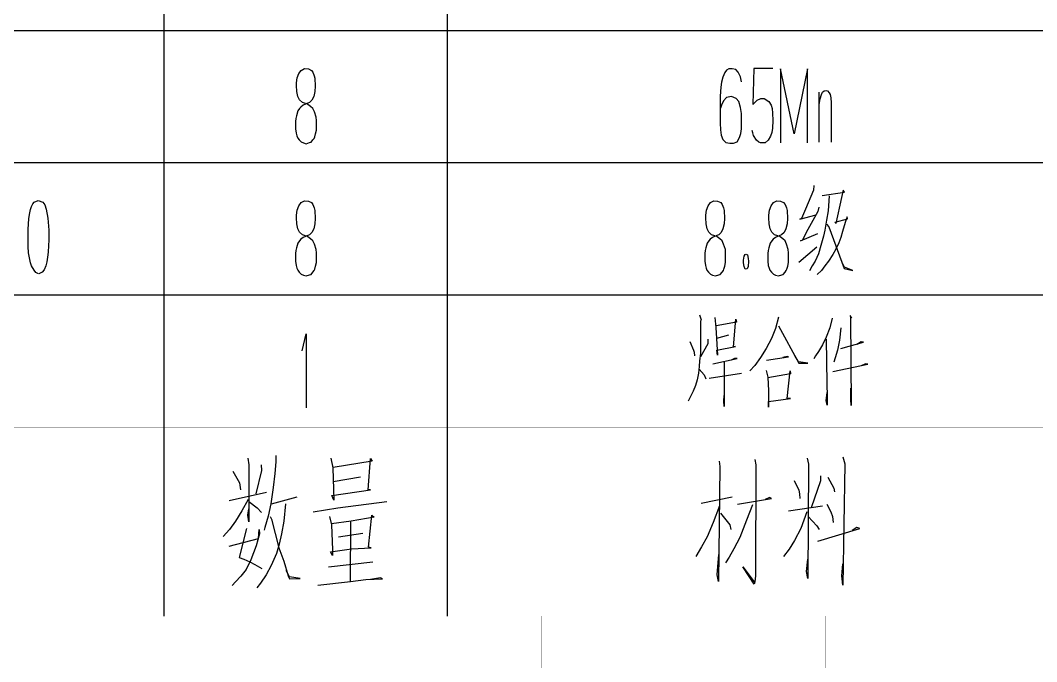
# Model space of a CAD drawing. Extents: x 0 to 2376, y 0 to 3364.
# Drawn here: x 1945.6 to 2160.8, y 270.3 to 406.1 of the extents above; entities that cross this region are included whole.
import ezdxf

# ---------------------------------------------------------------- set-up
doc = ezdxf.new("R2010")
doc.units = 0
doc.header["$MEASUREMENT"] = 0
doc.layers.add('6', color=7, linetype='Continuous')
doc.layers.add('9', color=7, linetype='Continuous')

# ---------------------------------------------------------------- blocks, each defined once
blk = doc.blocks.new('BLKENT202')
at = {"layer": '9', "color": 2, "linetype": 'Continuous'}
for p, q in [((2089.4, 343.765), (2089.71, 342.745)), ((2089.71, 342.745), (2089.61, 342.431)), ((2089.61, 342.431), (2089.61, 337.804)), ((2092.59, 343.216), (2092.85, 341.098)), ((2096.56, 337.02), (2097.08, 342.824)), ((2097.08, 342.824), (2097.19, 342.196)), ((2106.13, 343.294), (2105.5, 340.863)), ((2117.48, 343.059), (2116.95, 341.02)), ((2121.24, 343.608), (2121.56, 343.059)), ((2121.56, 343.059), (2121.35, 343.294)), ((2121.35, 343.294), (2121.5, 324.549)), ((2092.85, 341.098), (2093.16, 335.216)), ((2097.19, 342.196), (2092.9, 341.412)), ((2105.5, 340.863), (2104.61, 338.745)), ((2106.13, 341.412), (2110.42, 333.569)), ((2116.95, 341.02), (2116.22, 339.059)), ((2119.31, 341.02), (2118.99, 338.431)), ((2005.2, 336.16), (2006.09, 339.76)), ((2006.09, 339.76), (2006.09, 324.08)), ((2087.31, 338.118), (2088.09, 336.314)), ((2091.12, 338.588), (2091.12, 337.647)), ((2093.01, 338.824), (2095.57, 339.529)), ((2104.61, 338.745), (2103.46, 336.627)), ((2116.22, 339.059), (2115.44, 337.412)), ((2116.22, 338.588), (2116.33, 329.255)), ((2118.99, 338.431), (2118.57, 336.314)), ((2119.31, 336.627), (2124.07, 337.961)), ((2123.59, 338.039), (2122.71, 337.49)), ((2124.07, 337.961), (2123.59, 338.039)), ((2088.09, 336.314), (2088.25, 335.843)), ((2088.25, 335.843), (2088.3, 335.059)), ((2089.61, 337.804), (2089.56, 335.608)), ((2091.12, 337.647), (2089.56, 334.902)), ((2093.01, 336.314), (2096.98, 337.098)), ((2093.16, 335.216), (2093.01, 336.314)), ((2096.98, 337.098), (2096.56, 337.02)), ((2103.46, 336.627), (2102.26, 334.745)), ((2114.6, 336), (2113.92, 335.059)), ((2115.44, 337.412), (2114.6, 336)), ((2118.57, 336.314), (2118.1, 334.667)), ((2089.4, 334.039), (2089.29, 332.863)), ((2089.56, 335.608), (2089.4, 334.039)), ((2092.17, 333.412), (2097.35, 334.51)), ((2094.63, 333.725), (2094.63, 324.392)), ((2096.77, 334.51), (2096.09, 334.196)), ((2097.35, 334.51), (2096.77, 334.51)), ((2102.26, 334.745), (2101.06, 333.02)), ((2103.57, 334.196), (2108.22, 334.902)), ((2107.96, 334.98), (2107.02, 334.745)), ((2108.22, 334.902), (2107.96, 334.98)), ((2110.37, 333.804), (2109.53, 335.137)), ((2112.35, 333.569), (2110.37, 333.804)), ((2113.92, 335.059), (2113.56, 334.431)), ((2118.1, 334.667), (2117.79, 333.725)), ((2089.19, 331.451), (2088.88, 330.039)), ((2089.29, 332.863), (2089.19, 331.451)), ((2089.29, 332.235), (2090.34, 331.059)), ((2091.44, 330.353), (2098.24, 331.451)), ((2101.06, 333.02), (2100.01, 331.922)), ((2103.46, 332), (2103.83, 330.588)), ((2107.91, 326.039), (2108.54, 331.922)), ((2108.54, 331.922), (2108.64, 331.294)), ((2110.42, 333.569), (2112.35, 333.569)), ((2117.58, 331.765), (2125.01, 333.333)), ((2124.54, 333.412), (2123.59, 332.941)), ((2125.01, 333.333), (2124.54, 333.412)), ((2088.88, 330.039), (2088.51, 328.784)), ((2090.34, 331.059), (2090.71, 330.196)), ((2108.64, 331.294), (2103.83, 330.431)), ((2103.83, 330.588), (2103.99, 327.686)), ((2088.04, 327.608), (2087.57, 326.588)), ((2088.51, 328.784), (2088.04, 327.608)), ((2103.99, 327.686), (2103.99, 324.235)), ((2116.22, 325.647), (2116.38, 327.294)), ((2116.33, 329.255), (2116.38, 326.51)), ((2121.4, 325.882), (2121.45, 328.235)), ((2087.57, 326.588), (2086.99, 325.49)), ((2094.52, 325.569), (2094.63, 326.667)), ((2094.63, 324.392), (2094.52, 325.569)), ((2103.99, 325.412), (2108.64, 326.039)), ((2103.99, 324.235), (2103.99, 325.412)), ((2108.64, 326.039), (2107.91, 326.039)), ((2116.38, 324.627), (2116.22, 325.647)), ((2116.38, 326.51), (2116.38, 324.627)), ((2121.5, 324.549), (2121.4, 325.882))]:
    blk.add_line(p, q, dxfattribs=at)
blk = doc.blocks.new('BLKENT203')
at = {"layer": '9', "color": 2, "linetype": 'Continuous'}
for p, q in [((2113.52, 370.196), (2111.79, 366.118)), ((2113.62, 371.137), (2113.52, 370.196)), ((2119.79, 370.196), (2119.43, 368.627)), ((2120.1, 369.725), (2119.79, 370.196)), ((2115.35, 369.02), (2120.1, 369.725)), ((2116.86, 368.941), (2116.6, 365.804)), ((2119.43, 368.627), (2118.27, 363.137)), ((1947.54, 365.36), (1947.73, 366.08)), ((1947.73, 366.08), (1947.91, 366.72)), ((1947.91, 366.72), (1948.2, 367.28)), ((1948.2, 367.28), (1948.46, 367.6)), ((1948.46, 367.6), (1949.35, 368)), ((1949.35, 368), (1950.29, 367.6)), ((1950.29, 367.6), (1950.76, 367.04)), ((1950.76, 367.04), (1951.05, 366.16)), ((1951.05, 366.16), (1951.41, 364.24)), ((2004.05, 364.88), (2004.18, 365.92)), ((2004.18, 365.92), (2004.55, 366.88)), ((2004.55, 366.88), (2005.02, 367.52)), ((2005.02, 367.52), (2005.75, 367.92)), ((2005.75, 367.92), (2006.54, 367.84)), ((2006.54, 367.84), (2007.19, 367.52)), ((2007.19, 367.52), (2007.5, 367.12)), ((2007.5, 367.12), (2007.79, 366.4)), ((2007.79, 366.4), (2007.92, 365.84)), ((2090.72, 364.88), (2090.85, 365.92)), ((2090.85, 365.92), (2091.22, 366.88)), ((2091.22, 366.88), (2091.69, 367.52)), ((2091.69, 367.52), (2092.42, 367.92)), ((2092.42, 367.92), (2093.2, 367.84)), ((2093.2, 367.84), (2093.86, 367.52)), ((2093.86, 367.52), (2094.17, 367.12)), ((2094.17, 367.12), (2094.46, 366.4)), ((2094.46, 366.4), (2094.59, 365.84)), ((2104.05, 364.88), (2104.18, 365.92)), ((2104.18, 365.92), (2104.55, 366.88)), ((2104.55, 366.88), (2105.02, 367.52)), ((2105.02, 367.52), (2105.75, 367.92)), ((2105.75, 367.92), (2106.54, 367.84)), ((2106.54, 367.84), (2107.19, 367.52)), ((2107.19, 367.52), (2107.5, 367.12)), ((2107.5, 367.12), (2107.79, 366.4)), ((2107.79, 366.4), (2107.92, 365.84)), ((2111.79, 366.118), (2110.95, 364.157)), ((2114.61, 366.588), (2114.46, 365.647)), ((1947.2, 361.84), (1947.36, 364.16)), ((1947.36, 364.16), (1947.54, 365.36)), ((1951.41, 364.24), (1951.57, 361.68)), ((2004.05, 364.32), (2004.05, 364.88)), ((2004.1, 363.04), (2004.05, 364.32)), ((2007.92, 365.84), (2008, 364.16)), ((2008, 364.16), (2007.92, 363.04)), ((2090.72, 364.32), (2090.72, 364.88)), ((2090.77, 363.04), (2090.72, 364.32)), ((2094.59, 365.84), (2094.67, 364.16)), ((2094.67, 364.16), (2094.59, 363.04)), ((2104.05, 364.32), (2104.05, 364.88)), ((2104.1, 363.04), (2104.05, 364.32)), ((2107.92, 365.84), (2108, 364.16)), ((2108, 364.16), (2107.92, 363.04)), ((2110.59, 364), (2114.09, 364.941)), ((2110.95, 364.157), (2110.59, 364)), ((2114.46, 365.647), (2112.31, 361.804)), ((2116.29, 363.843), (2115.92, 361.725)), ((2116.6, 365.804), (2116.29, 363.843)), ((2118.12, 363.373), (2120.73, 364.078)), ((2120.63, 364.549), (2120.21, 363.294)), ((2120.73, 364.078), (2120.63, 364.549)), ((1947.2, 359.04), (1947.2, 361.84)), ((1951.57, 361.68), (1951.57, 359.6)), ((2004.31, 362), (2004.1, 363.04)), ((2004.68, 361.28), (2004.31, 362)), ((2007.69, 362), (2007.27, 361.2)), ((2007.92, 363.04), (2007.69, 362)), ((2090.98, 362), (2090.77, 363.04)), ((2091.35, 361.28), (2090.98, 362)), ((2094.35, 362), (2093.93, 361.2)), ((2094.59, 363.04), (2094.35, 362)), ((2104.31, 362), (2104.1, 363.04)), ((2104.68, 361.28), (2104.31, 362)), ((2107.69, 362), (2107.27, 361.2)), ((2107.92, 363.04), (2107.69, 362)), ((2112.31, 361.804), (2111.11, 359.529)), ((2115.92, 361.725), (2115.61, 360.392)), ((2116.24, 362.98), (2116.76, 362.431)), ((2116.76, 362.431), (2120, 353.569)), ((2118.27, 363.137), (2118.12, 363.373)), ((2120.21, 363.294), (2119.63, 361.412)), ((1951.57, 359.6), (1951.54, 358.48)), ((2004.68, 359.44), (2004.31, 358.96)), ((2005.28, 360.72), (2004.68, 361.28)), ((2004.94, 359.76), (2004.68, 359.44)), ((2005.44, 360.16), (2004.94, 359.76)), ((2005.96, 360.48), (2005.28, 360.72)), ((2006.41, 360.56), (2005.44, 360.16)), ((2007.03, 359.84), (2006.14, 360.48)), ((2006.77, 360.72), (2006.41, 360.56)), ((2007.27, 361.2), (2006.77, 360.72)), ((2007.5, 359.44), (2007.03, 359.84)), ((2007.82, 358.72), (2007.5, 359.44)), ((2091.35, 359.44), (2090.98, 358.96)), ((2091.95, 360.72), (2091.35, 361.28)), ((2091.61, 359.76), (2091.35, 359.44)), ((2092.1, 360.16), (2091.61, 359.76)), ((2092.63, 360.48), (2091.95, 360.72)), ((2093.07, 360.56), (2092.1, 360.16)), ((2093.7, 359.84), (2092.81, 360.48)), ((2093.44, 360.72), (2093.07, 360.56)), ((2093.93, 361.2), (2093.44, 360.72)), ((2094.17, 359.44), (2093.7, 359.84)), ((2094.48, 358.72), (2094.17, 359.44)), ((2104.68, 359.44), (2104.31, 358.96)), ((2105.28, 360.72), (2104.68, 361.28)), ((2104.94, 359.76), (2104.68, 359.44)), ((2105.44, 360.16), (2104.94, 359.76)), ((2105.96, 360.48), (2105.28, 360.72)), ((2106.41, 360.56), (2105.44, 360.16)), ((2107.03, 359.84), (2106.14, 360.48)), ((2106.77, 360.72), (2106.41, 360.56)), ((2107.27, 361.2), (2106.77, 360.72)), ((2107.5, 359.44), (2107.03, 359.84)), ((2107.82, 358.72), (2107.5, 359.44)), ((2110.75, 359.451), (2114.46, 361.02)), ((2111.11, 359.529), (2110.75, 359.451)), ((2115.61, 360.392), (2115.09, 358.431)), ((2119.27, 360.157), (2118.85, 358.98)), ((2119.63, 361.412), (2119.27, 360.157)), ((1947.23, 358.24), (1947.2, 359.04)), ((1947.28, 356.88), (1947.23, 358.24)), ((1951.54, 358.48), (1951.44, 357.04)), ((2003.9, 357.36), (2003.82, 356.72)), ((2004.03, 357.92), (2003.9, 357.36)), ((2004.31, 358.96), (2004.03, 357.92)), ((2008.18, 357.6), (2007.82, 358.72)), ((2008.24, 356.88), (2008.18, 357.6)), ((2090.56, 357.36), (2090.48, 356.72)), ((2090.69, 357.92), (2090.56, 357.36)), ((2090.98, 358.96), (2090.69, 357.92)), ((2094.85, 357.6), (2094.48, 358.72)), ((2094.9, 356.88), (2094.85, 357.6)), ((2103.9, 357.36), (2103.82, 356.72)), ((2104.03, 357.92), (2103.9, 357.36)), ((2104.31, 358.96), (2104.03, 357.92)), ((2108.18, 357.6), (2107.82, 358.72)), ((2108.24, 356.88), (2108.18, 357.6)), ((2110.43, 354.902), (2114.2, 358.196)), ((2115.09, 358.431), (2114.56, 356.706)), ((2118.27, 357.647), (2117.59, 356.549)), ((2118.85, 358.98), (2118.27, 357.647)), ((1947.41, 356.16), (1947.28, 356.88)), ((1947.73, 354.8), (1947.41, 356.16)), ((1951.31, 356), (1951.15, 354.96)), ((1951.44, 357.04), (1951.31, 356)), ((2003.82, 356.72), (2003.82, 356)), ((2003.82, 356), (2003.84, 355.12)), ((2008.24, 355.84), (2008.24, 356.88)), ((2008.24, 354.88), (2008.24, 355.84)), ((2090.48, 356.72), (2090.48, 356)), ((2090.48, 356), (2090.51, 355.12)), ((2094.9, 355.84), (2094.9, 356.88)), ((2094.9, 354.88), (2094.9, 355.84)), ((2098.72, 355.36), (2098.77, 355.76)), ((2098.72, 354.8), (2098.72, 355.36)), ((2098.77, 355.76), (2098.85, 356.16)), ((2098.85, 356.16), (2099.06, 356.56)), ((2099.06, 356.56), (2099.19, 356.64)), ((2099.24, 356.64), (2099.53, 356.48)), ((2099.53, 356.48), (2099.71, 355.68)), ((2099.71, 355.68), (2099.76, 355.12)), ((2103.82, 356.72), (2103.82, 356)), ((2103.82, 356), (2103.84, 355.12)), ((2108.24, 355.84), (2108.24, 356.88)), ((2108.24, 354.88), (2108.24, 355.84)), ((2113.88, 355.137), (2113.26, 354.118)), ((2114.56, 356.706), (2113.88, 355.137)), ((2116.71, 355.137), (2115.92, 354.118)), ((2117.59, 356.549), (2116.71, 355.137)), ((1947.93, 354.16), (1947.73, 354.8)), ((1948.46, 353.2), (1947.93, 354.16)), ((1948.85, 352.72), (1948.46, 353.2)), ((1950.63, 353.28), (1950.18, 352.8)), ((1950.94, 354.16), (1950.63, 353.28)), ((1951.15, 354.96), (1950.94, 354.16)), ((2003.84, 355.12), (2003.95, 354.24)), ((2003.95, 354.24), (2004.1, 353.68)), ((2004.1, 353.68), (2004.29, 353.2)), ((2004.29, 353.2), (2004.6, 352.8)), ((2007.5, 352.8), (2007.76, 353.12)), ((2007.76, 353.12), (2007.9, 353.44)), ((2007.9, 353.44), (2008.08, 354.08)), ((2008.08, 354.08), (2008.24, 354.88)), ((2090.51, 355.12), (2090.61, 354.24)), ((2090.61, 354.24), (2090.77, 353.68)), ((2090.77, 353.68), (2090.95, 353.2)), ((2090.95, 353.2), (2091.27, 352.8)), ((2094.17, 352.8), (2094.43, 353.12)), ((2094.43, 353.12), (2094.56, 353.44)), ((2094.56, 353.44), (2094.75, 354.08)), ((2094.75, 354.08), (2094.9, 354.88)), ((2098.85, 354), (2098.72, 354.8)), ((2099.08, 353.44), (2098.85, 354)), ((2099.45, 353.52), (2099.08, 353.44)), ((2099.69, 354), (2099.45, 353.52)), ((2099.76, 355.12), (2099.69, 354)), ((2103.84, 355.12), (2103.95, 354.24)), ((2103.95, 354.24), (2104.1, 353.68)), ((2104.1, 353.68), (2104.29, 353.2)), ((2104.29, 353.2), (2104.6, 352.8)), ((2107.5, 352.8), (2107.76, 353.12)), ((2107.76, 353.12), (2107.9, 353.44)), ((2107.9, 353.44), (2108.08, 354.08)), ((2108.08, 354.08), (2108.24, 354.88)), ((2113.26, 354.118), (2112.68, 353.098)), ((2115.24, 353.176), (2114.3, 352.314)), ((2115.92, 354.118), (2115.24, 353.176)), ((2120.05, 353.882), (2119.63, 354.667)), ((2120, 353.569), (2121.88, 353.176)), ((2121.88, 353.176), (2120.05, 353.882)), ((1949.37, 352.48), (1948.85, 352.72)), ((1950.18, 352.8), (1949.48, 352.48)), ((2004.6, 352.8), (2005.05, 352.4)), ((2005.05, 352.4), (2005.49, 352.16)), ((2005.49, 352.16), (2006.09, 352)), ((2006.09, 352), (2006.82, 352.24)), ((2006.82, 352.24), (2007.11, 352.32)), ((2007.11, 352.32), (2007.5, 352.8)), ((2091.27, 352.8), (2091.71, 352.4)), ((2091.71, 352.4), (2092.16, 352.16)), ((2092.16, 352.16), (2092.76, 352)), ((2092.76, 352), (2093.49, 352.24)), ((2093.49, 352.24), (2093.78, 352.32)), ((2093.78, 352.32), (2094.17, 352.8)), ((2104.6, 352.8), (2105.05, 352.4)), ((2105.05, 352.4), (2105.49, 352.16)), ((2105.49, 352.16), (2106.09, 352)), ((2106.09, 352), (2106.82, 352.24)), ((2106.82, 352.24), (2107.11, 352.32)), ((2107.11, 352.32), (2107.5, 352.8))]:
    blk.add_line(p, q, dxfattribs=at)
blk = doc.blocks.new('BLKENT204')
at = {"layer": '9', "color": 2, "linetype": 'Continuous'}
for p, q in [((2004.05, 392.88), (2004.18, 393.92)), ((2004.18, 393.92), (2004.55, 394.88)), ((2004.55, 394.88), (2005.02, 395.52)), ((2005.02, 395.52), (2005.75, 395.92)), ((2005.75, 395.92), (2006.54, 395.84)), ((2006.54, 395.84), (2007.19, 395.52)), ((2007.19, 395.52), (2007.5, 395.12)), ((2007.5, 395.12), (2007.79, 394.4)), ((2007.79, 394.4), (2007.92, 393.84)), ((2094.29, 394.08), (2094, 393.04)), ((2094.71, 395.04), (2094.29, 394.08)), ((2095.12, 395.6), (2094.71, 395.04)), ((2095.62, 395.84), (2095.12, 395.6)), ((2096.27, 395.84), (2095.62, 395.84)), ((2097.06, 395.68), (2096.27, 395.84)), ((2097.58, 395.12), (2097.06, 395.68)), ((2098.05, 394.16), (2097.58, 395.12)), ((2098.24, 393.12), (2098.05, 394.16)), ((2100.9, 395.92), (2100.69, 388.32)), ((2104.88, 395.92), (2100.9, 395.92)), ((2109.4, 382.08), (2106.52, 395.84)), ((2106.52, 395.84), (2106.52, 380.16)), ((2112.27, 395.84), (2109.4, 382.08)), ((2112.27, 380.16), (2112.27, 395.84)), ((2004.05, 392.32), (2004.05, 392.88)), ((2004.1, 391.04), (2004.05, 392.32)), ((2007.92, 393.84), (2008, 392.16)), ((2008, 392.16), (2007.92, 391.04)), ((2093.92, 392), (2093.76, 390.08)), ((2094, 393.04), (2093.92, 392)), ((2004.31, 390), (2004.1, 391.04)), ((2004.68, 389.28), (2004.31, 390)), ((2007.69, 390), (2007.27, 389.2)), ((2007.92, 391.04), (2007.69, 390)), ((2093.76, 390.08), (2093.76, 384.32)), ((2095.12, 389.76), (2094.44, 389.04)), ((2096.17, 390), (2095.12, 389.76)), ((2097.11, 389.6), (2096.17, 390)), ((2097.69, 388.96), (2097.11, 389.6)), ((2101.56, 389.2), (2102.34, 389.6)), ((2102.34, 389.6), (2103.1, 389.6)), ((2103.1, 389.6), (2104.09, 388.96)), ((2114.71, 380.32), (2114.71, 390.88)), ((2114.92, 389.52), (2115.2, 390.4)), ((2115.2, 390.4), (2115.44, 390.88)), ((2115.44, 390.88), (2115.78, 391.2)), ((2115.78, 391.2), (2116.22, 391.28)), ((2116.22, 391.28), (2116.51, 391.2)), ((2116.51, 391.2), (2116.82, 390.8)), ((2116.82, 390.8), (2117.01, 390.4)), ((2117.01, 390.4), (2117.19, 389.68)), ((2117.19, 389.68), (2117.27, 388.64)), ((2004.68, 387.44), (2004.31, 386.96)), ((2005.28, 388.72), (2004.68, 389.28)), ((2004.94, 387.76), (2004.68, 387.44)), ((2005.44, 388.16), (2004.94, 387.76)), ((2005.96, 388.48), (2005.28, 388.72)), ((2006.41, 388.56), (2005.44, 388.16)), ((2007.03, 387.84), (2006.14, 388.48)), ((2006.77, 388.72), (2006.41, 388.56)), ((2007.27, 389.2), (2006.77, 388.72)), ((2007.5, 387.44), (2007.03, 387.84)), ((2007.82, 386.72), (2007.5, 387.44)), ((2094, 388.16), (2093.82, 387.52)), ((2094.44, 389.04), (2094, 388.16)), ((2098.08, 387.68), (2097.69, 388.96)), ((2098.24, 386.4), (2098.08, 387.68)), ((2100.69, 388.32), (2101.56, 389.2)), ((2104.09, 388.96), (2104.56, 388.16)), ((2104.56, 388.16), (2104.75, 387.44)), ((2104.75, 387.44), (2104.85, 386.48)), ((2114.71, 388.24), (2114.92, 389.52)), ((2117.27, 388.64), (2117.27, 380.32)), ((2003.9, 385.36), (2003.82, 384.72)), ((2004.03, 385.92), (2003.9, 385.36)), ((2004.31, 386.96), (2004.03, 385.92)), ((2008.18, 385.6), (2007.82, 386.72)), ((2008.24, 384.88), (2008.18, 385.6)), ((2098.24, 384.24), (2098.24, 386.4)), ((2104.85, 386.48), (2104.9, 384.88)), ((2003.82, 384.72), (2003.82, 384)), ((2003.82, 384), (2003.84, 383.12)), ((2003.84, 383.12), (2003.95, 382.24)), ((2008.24, 383.84), (2008.24, 384.88)), ((2008.24, 382.88), (2008.24, 383.84)), ((2093.76, 384.32), (2093.82, 382.96)), ((2098.1, 382.16), (2098.24, 383.12)), ((2098.24, 383.12), (2098.24, 384.24)), ((2104.82, 383.28), (2104.67, 382.4)), ((2104.9, 384.88), (2104.82, 383.28)), ((2003.95, 382.24), (2004.1, 381.68)), ((2004.1, 381.68), (2004.29, 381.2)), ((2004.29, 381.2), (2004.6, 380.8)), ((2007.5, 380.8), (2007.76, 381.12)), ((2007.76, 381.12), (2007.9, 381.44)), ((2007.9, 381.44), (2008.08, 382.08)), ((2008.08, 382.08), (2008.24, 382.88)), ((2093.82, 382.96), (2093.97, 381.84)), ((2093.97, 381.84), (2094.31, 380.88)), ((2097.37, 380.4), (2097.87, 381.28)), ((2097.87, 381.28), (2098.1, 382.16)), ((2100.69, 382.32), (2100.54, 382.8)), ((2100.82, 381.76), (2100.69, 382.32)), ((2101.45, 380.72), (2100.82, 381.76)), ((2104.43, 381.6), (2103.91, 380.72)), ((2104.67, 382.4), (2104.43, 381.6)), ((2004.6, 380.8), (2005.05, 380.4)), ((2005.05, 380.4), (2005.49, 380.16)), ((2005.49, 380.16), (2006.09, 380)), ((2006.09, 380), (2006.82, 380.24)), ((2006.82, 380.24), (2007.11, 380.32)), ((2007.11, 380.32), (2007.5, 380.8)), ((2094.31, 380.88), (2094.94, 380.24)), ((2094.94, 380.24), (2095.83, 380.08)), ((2095.83, 380.08), (2096.54, 380.08)), ((2096.54, 380.08), (2097.37, 380.4)), ((2101.92, 380.32), (2101.45, 380.72)), ((2102.31, 380.16), (2101.92, 380.32)), ((2103.26, 380.16), (2102.31, 380.16)), ((2103.91, 380.72), (2103.26, 380.16))]:
    blk.add_line(p, q, dxfattribs=at)
blk = doc.blocks.new('BLKENT201')
at = {"layer": '9'}
for name in ['BLKENT204', 'BLKENT203', 'BLKENT202']:
    blk.add_blockref(name, (0, 0), dxfattribs=at)
blk = doc.blocks.new('BLKENT184')
at = {"layer": '9', "color": 1, "linetype": 'Continuous'}
for p, q in [((1976, 280), (1976, 1664)), ((2036, 280), (2036, 1664)), ((1616, 404), (2336, 404)), ((1616, 376), (2336, 376)), ((1616, 348), (2336, 348))]:
    blk.add_line(p, q, dxfattribs=at)
at = {"layer": '9', "color": 2, "linetype": 'Continuous'}
for p, q in [((1993.7, 313.451), (1993.92, 312.024)), ((1999.63, 312.682), (1999.48, 310.157)), ((1999.63, 314), (1999.63, 312.682)), ((2011.27, 313.451), (2011.71, 311.365)), ((2020.05, 312.792), (2011.78, 311.475)), ((2019.18, 306.753), (2019.69, 313.341)), ((2019.69, 313.341), (2020.05, 312.792)), ((2093.56, 312.792), (2093.7, 311.694)), ((2101.1, 313.122), (2101.31, 312.024)), ((2112.15, 313.451), (2112.44, 312.133)), ((2112.44, 312.133), (2112.3, 287.976)), ((2119.76, 313.671), (2120.13, 312.243)), ((2120.13, 312.243), (2119.76, 286.549)), ((1990.55, 310.706), (1991.95, 308.18)), ((1993.92, 312.024), (1993.92, 299.945)), ((1996.63, 310.816), (1995.39, 305.875)), ((1996.56, 312.024), (1996.63, 310.816)), ((1999.48, 310.157), (1999.12, 307.192)), ((2011.71, 311.365), (2011.93, 304.557)), ((2093.7, 311.694), (2093.41, 287.318)), ((2101.31, 312.024), (2101.24, 288.525)), ((1991.95, 308.18), (1992.16, 306.753)), ((2011.78, 308.51), (2017.57, 309.498)), ((2109.44, 308.729), (2110.39, 306.643)), ((2115, 308.62), (2113.03, 302.91)), ((2115, 309.718), (2115, 308.62)), ((2116.54, 309.388), (2117.79, 307.082)), ((1989.75, 304.447), (1997.65, 306.204)), ((1999.12, 307.192), (1998.61, 303.788)), ((2011.49, 305.545), (2019.69, 306.753)), ((2019.69, 306.753), (2019.18, 306.753)), ((2110.39, 306.643), (2110.54, 305.875)), ((2110.54, 305.875), (2110.61, 304.886)), ((2117.79, 307.082), (2117.93, 306.314)), ((1993.78, 304.667), (1992.46, 302.251)), ((1993.92, 304.227), (1995.68, 302.91)), ((1998.61, 303.788), (1998.02, 301.153)), ((1998.75, 303.788), (2004.17, 305.216)), ((2001.68, 303.788), (2001.32, 300.055)), ((2011.93, 304.557), (2011.49, 305.545)), ((2012.81, 302.91), (2023.13, 304.227)), ((2089.75, 303.898), (2096.26, 305.216)), ((2097.44, 303.678), (2104.61, 304.886)), ((2100.58, 303.569), (2099.34, 300.275)), ((2104.17, 305.106), (2103.29, 304.667)), ((2104.61, 304.886), (2104.17, 305.106)), ((2116.32, 303.678), (2117.2, 302.031)), ((1992.46, 302.251), (1991.14, 300.055)), ((1993.7, 301.373), (1993.92, 302.69)), ((1993.92, 299.945), (1993.7, 301.373)), ((1995.68, 302.91), (1996.63, 301.922)), ((2007.54, 302.031), (2012.81, 302.91)), ((2019.25, 294.565), (2019.98, 301.373)), ((2019.98, 301.373), (2020.49, 300.933)), ((2093.63, 303.349), (2092.24, 299.835)), ((2093.85, 301.812), (2095.82, 299.286)), ((2108.2, 302.251), (2115.44, 303.349)), ((2112.08, 302.031), (2110.83, 298.518)), ((2117.2, 302.031), (2117.57, 301.043)), ((1991.14, 300.055), (1989.82, 298.298)), ((1998.02, 301.153), (1997.36, 298.737)), ((1998.46, 301.043), (1998.75, 300.494)), ((1998.75, 300.494), (2000.29, 294.455)), ((2001.32, 300.055), (2000.88, 297.42)), ((2011.05, 301.043), (2011.42, 299.286)), ((2015.59, 300.055), (2011.42, 299.506)), ((2011.42, 299.286), (2011.64, 294.016)), ((2015.44, 300.055), (2015.37, 287.318)), ((2020.49, 300.933), (2015.59, 300.055)), ((2092.24, 299.835), (2090.99, 296.761)), ((2095.82, 299.286), (2096.04, 298.298)), ((2099.34, 300.275), (2097.95, 296.651)), ((2112.37, 301.043), (2114.2, 299.067)), ((2117.57, 301.043), (2117.71, 299.835)), ((1989.82, 298.298), (1988.5, 296.871)), ((1993.48, 298.518), (1991.87, 292.369)), ((1996.19, 297.42), (1995.46, 294.894)), ((1995.97, 296.431), (1996.12, 298.298)), ((1996.12, 298.298), (1996.19, 297.42)), ((1997.36, 298.737), (1997.22, 298.188)), ((2000.88, 297.42), (2000.36, 295.224)), ((2012.95, 296.761), (2018.08, 297.529)), ((2110.83, 298.518), (2109.51, 295.992)), ((2114.2, 299.067), (2114.71, 298.298)), ((2114.42, 295.882), (2123.35, 298.518)), ((2122.69, 298.737), (2121.67, 298.078)), ((2123.35, 298.518), (2122.69, 298.737)), ((1989.75, 294.784), (1995.97, 296.431)), ((1995.46, 294.894), (1994.36, 291.929)), ((2000.36, 295.224), (1999.78, 293.247)), ((2090.99, 296.761), (2089.82, 294.674)), ((2097.95, 296.651), (2096.63, 294.235)), ((2109.51, 295.992), (2108.34, 294.125)), ((1999.78, 293.247), (1998.68, 290.722)), ((2000.29, 294.455), (2001.32, 291.6)), ((2011.2, 293.576), (2015.66, 294.235)), ((2011.64, 292.808), (2011.2, 293.576)), ((2011.64, 294.016), (2011.64, 292.808)), ((2015.66, 294.235), (2019.84, 294.455)), ((2019.84, 294.455), (2019.25, 294.565)), ((2089.82, 294.674), (2088.58, 292.588)), ((2093.12, 288.745), (2093.48, 293.027)), ((2096.63, 294.235), (2095.68, 292.478)), ((2108.34, 294.125), (2107.17, 292.588)), ((1991.87, 292.369), (1992.9, 292.039)), ((1992.9, 292.039), (1994.14, 291.49)), ((1994.36, 291.929), (1993.34, 289.843)), ((1994.14, 291.49), (1995.24, 290.941)), ((1995.24, 290.941), (1996.7, 290.063)), ((1998.68, 290.722), (1997.58, 288.745)), ((2001.32, 291.6), (2002.27, 288.525)), ((2010.83, 290.392), (2020.2, 291.49)), ((2095.68, 292.478), (2094.87, 291.271)), ((2112, 289.404), (2112.3, 292.039)), ((2119.54, 288.525), (2119.76, 291.051)), ((1992.24, 288.416), (1991.14, 287.208)), ((1993.34, 289.843), (1992.24, 288.416)), ((1997.58, 288.745), (1996.41, 286.988)), ((2002.56, 288.306), (2001.83, 289.624)), ((2002.27, 288.525), (2002.56, 287.867)), ((2093.41, 287.318), (2093.12, 288.745)), ((2100.95, 286.769), (2098.53, 290.392)), ((2098.53, 290.392), (2100.95, 287.208)), ((2101.24, 288.525), (2101.1, 287.208)), ((2112.3, 287.976), (2112, 289.404)), ((2119.76, 286.549), (2119.54, 288.525)), ((1991.14, 287.208), (1990.41, 286.439)), ((1996.41, 286.988), (1995.61, 286)), ((2004.83, 287.976), (2002.56, 288.306)), ((2002.56, 287.867), (2004.83, 287.976)), ((2008.56, 286.549), (2015.44, 287.318)), ((2015.44, 287.318), (2018.74, 287.757)), ((2018.74, 287.757), (2022.25, 287.867)), ((2021.81, 288.086), (2019.69, 287.757)), ((2022.25, 287.867), (2021.81, 288.086)), ((2101.1, 287.208), (2100.95, 286.769))]:
    blk.add_line(p, q, dxfattribs=at)
at = {"layer": '9', "color": 7, "linetype": 'Continuous', "const_width": 0.03}
blk.add_lwpolyline([(1616, 320), (2336, 320)], dxfattribs=at)
at = {"layer": '9'}
blk.add_blockref('BLKENT201', (0, 0), dxfattribs=at)

msp = doc.modelspace()

# ---------------------------------------------------------------- linework, layer by layer
at = {"layer": '6', "const_width": 0.03}
for points in [[(1616, 280), (2336, 280)], [(2056, 220), (2056, 280)], [(2116, 40), (2116, 280)]]:
    msp.add_lwpolyline(points, dxfattribs=at)

# ---------------------------------------------------------------- block references
at = {"layer": '6'}
msp.add_blockref('BLKENT184', (0, 0), dxfattribs=at)

doc.saveas('drawing.dxf')
